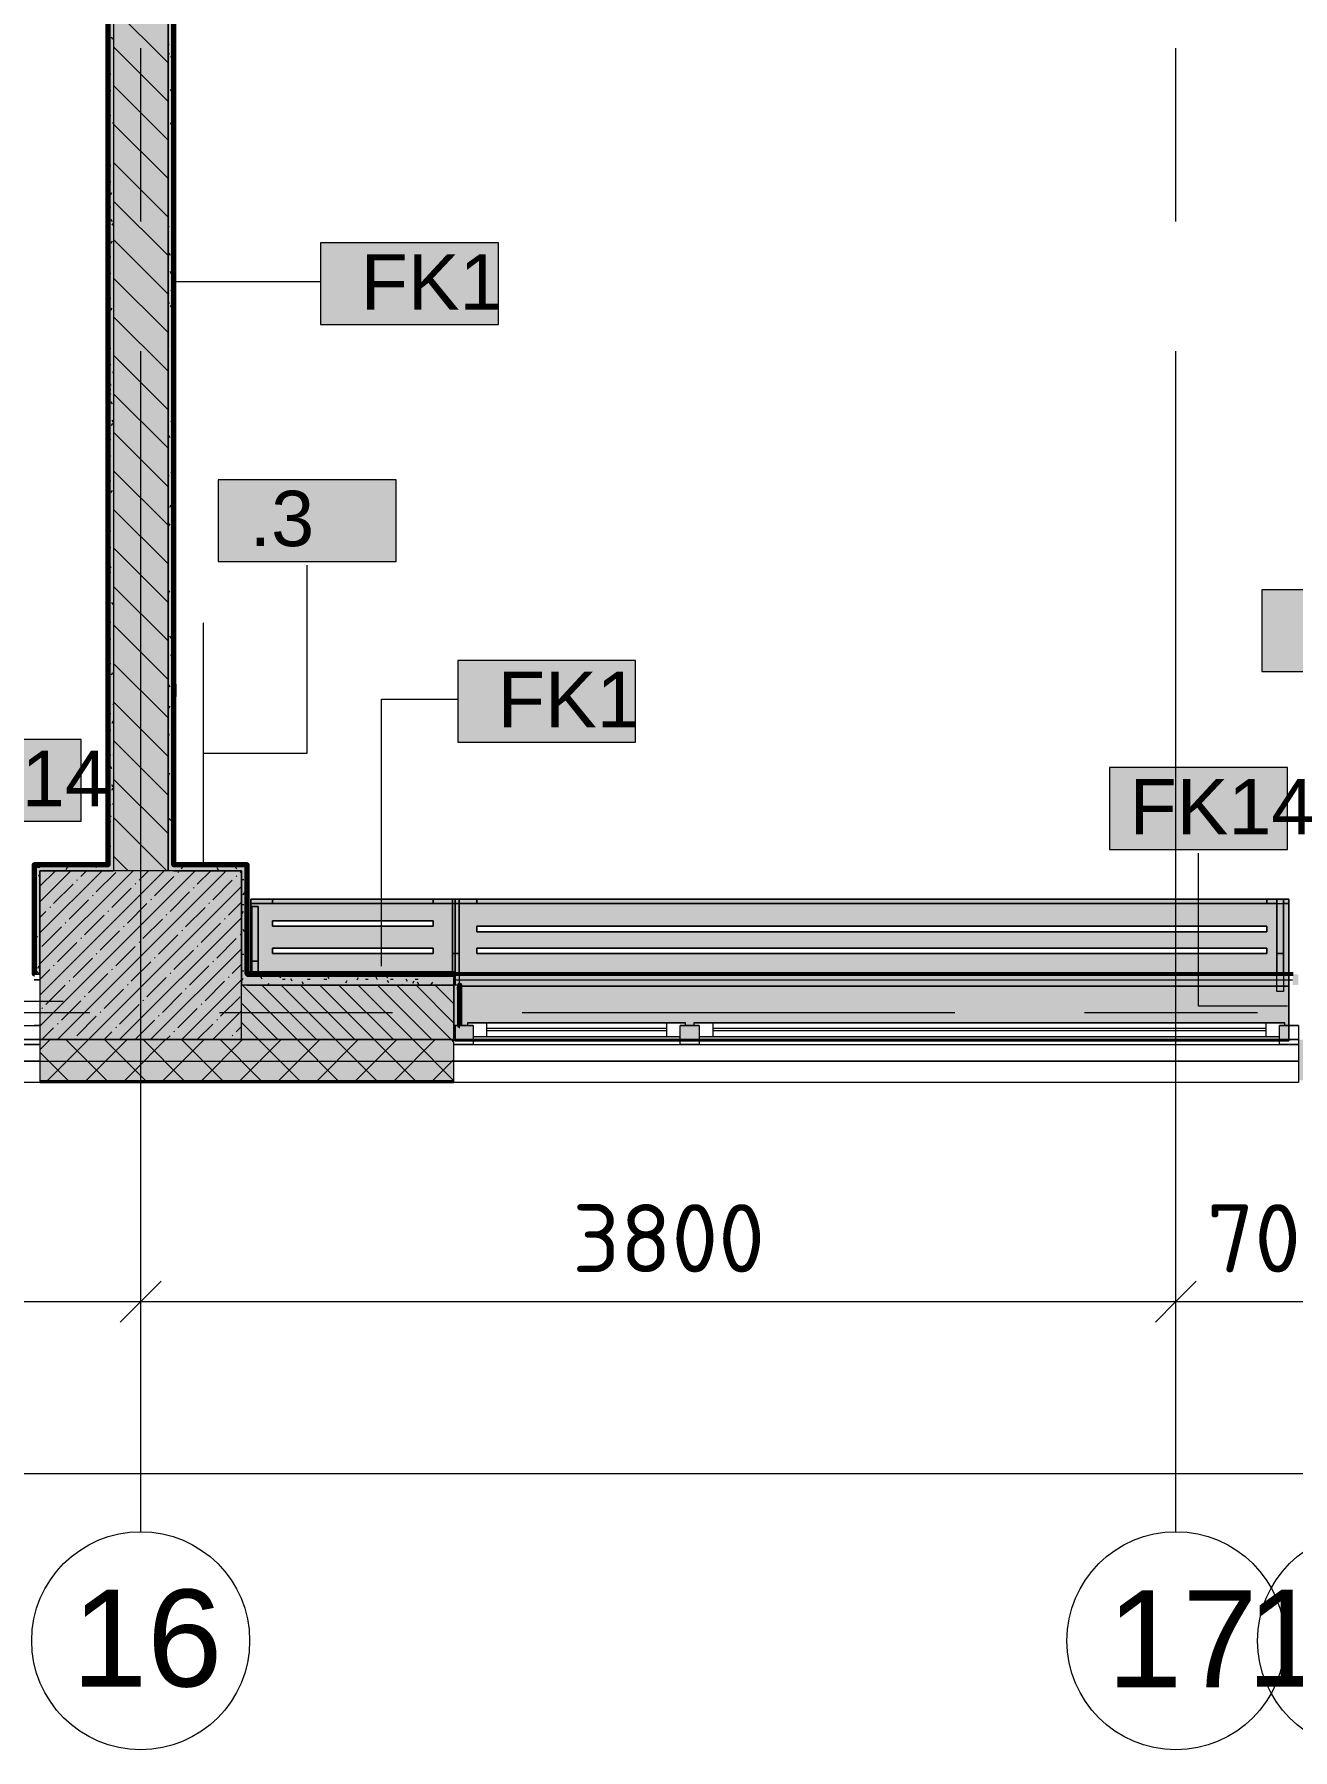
# Model space of a CAD drawing. Header units: millimetres. Extents: x -3817 to 677485, y -22715 to 103890.
# Drawn here: x 608455 to 613074, y -829 to 5467 of the extents above; entities that cross this region are included whole.
import ezdxf

# ---------------------------------------------------------------- set-up
doc = ezdxf.new("R2010")
doc.units = ezdxf.units.MM
doc.layers.add('PDF _Геометрия', color=7, linetype='Continuous', true_color=0x1d1d1d)
doc.layers.add('PDF _Сплошная заливка', color=7, linetype='Continuous', true_color=0xffffff)
doc.layers.add('PDF _Текст', color=7, linetype='Continuous')
doc.styles.add('PDF ArialMT', font='arial.ttf')
doc.styles.add('PDF GOST-Common', font='arial.ttf')
doc.styles.add('PDF ISOCPEUR', font='isocpeur.ttf')

msp = doc.modelspace()

# ---------------------------------------------------------------- hatches: boundary and pattern name
at = {"layer": 'PDF _Сплошная заливка', "transparency": 33554559}
for points in [[(608746.2, 2396.9), (608946.2, 2396.9), (608946.2, 9276.9), (608746.2, 9276.9), (608746.2, 2416.9)], [(608966.2, 2396.9), (608966.2, 9256.9), (608946.2, 9256.9), (608946.2, 2396.9), (608963.3, 2396.9)], [(608726.2, 2416.9), (608746.2, 2416.9), (608746.2, 8946.9), (608726.2, 8946.9), (608726.2, 2417.9)], [(608704, 2396.9), (608746.2, 2396.9), (608746.2, 2416.9), (608475.5, 2416.9), (608475.5, 2396.9)], [(608475.5, 1776.9), (609215.5, 1776.9), (609215.5, 2396.9), (608475.5, 2396.9), (608475.5, 2241.5)], [(609215.5, 2396.9), (609235.5, 2396.9), (609235.5, 2416.9), (608966.2, 2416.9), (608966.2, 2396.9)], [(609215.5, 1976.9), (609235.5, 1976.9), (609235.5, 2396.9), (609215.5, 2396.9), (609215.5, 2241.5)]]:
    msp.add_hatch(color=256, dxfattribs=at).paths.add_polyline_path(points)
at = {"layer": 'PDF _Сплошная заливка', "true_color": 0xeae6de, "transparency": 33554559}
h = msp.add_hatch(color=254, dxfattribs=at)
h.paths.add_polyline_path([(609995.5, 1976.9), (609999.5, 1976.9), (609999.5, 2292.8), (609249.2, 2292.8), (609249.2, 2017.9), (609995.5, 2016.9)], flags=0)
h.paths.add_polyline_path([(609329.2, 2092.8), (609329.2, 2112.8), (609919.5, 2112.8), (609919.5, 2092.8), (609432.3, 2092.8)], flags=0)
h.paths.add_polyline_path([(609432.3, 2192.8), (609329.2, 2192.8), (609329.2, 2212.8), (609919.5, 2212.8), (609919.5, 2192.8)], flags=0)
h = msp.add_hatch(color=254, dxfattribs=at)
h.paths.add_polyline_path([(610160.7, 1972.9), (613059.5, 1972.9), (613059.5, 2292.8), (609999.5, 2292.8), (609999.5, 1976.9), (610016.5, 1976.9), (610016.5, 1972.9)], flags=0)
h.paths.add_polyline_path([(610079.5, 2092.8), (610079.5, 2112.8), (612979.5, 2112.8), (612979.5, 2092.8), (610160.7, 2092.8)], flags=0)
h.paths.add_polyline_path([(610160.7, 2172.8), (610079.5, 2172.8), (610079.5, 2192.8), (612979.5, 2192.8), (612979.5, 2172.8), (610889, 2172.8)], flags=0)
at = {"layer": 'PDF _Сплошная заливка', "transparency": 33554559}
h = msp.add_hatch(color=256, dxfattribs=at)
h.paths.add_polyline_path([(613074.5, 1976.9), (613095.5, 1976.9), (613095.5, 2016.9), (613074.5, 2016.9)], flags=0)
h.paths.add_polyline_path([(609995.5, 1976.9), (609995.5, 2016.9), (609235.5, 2016.9), (609235.5, 1976.9), (609432.3, 1976.9)], flags=0)
h = msp.add_hatch(color=256, dxfattribs=at)
h.paths.add_polyline_path([(617595.5, 1776.9), (617595.5, 1976.9), (617345.5, 1976.9), (617345.5, 1776.9), (617444.2, 1776.9)], flags=0)
h.paths.add_polyline_path([(616445.5, 1776.9), (616445.5, 1976.9), (615895.5, 1976.9), (615895.5, 1776.9), (615987.5, 1776.9)], flags=0)
h.paths.add_polyline_path([(613795.5, 1776.9), (613795.5, 1976.9), (613595.5, 1975.7), (613595.5, 1776.9)], flags=0)
h.paths.add_polyline_path([(609432.3, 1776.9), (609995.5, 1776.9), (609995.5, 1976.9), (609215.5, 1976.9), (609215.5, 1776.9)], flags=0)
h.paths.add_polyline_path([(607695.5, 1776.9), (607695.5, 1976.9), (606945.5, 1976.9), (606945.5, 1776.9), (607247.2, 1776.9)], flags=0)
h.paths.add_polyline_path([(604845.5, 1776.9), (604845.5, 1976.9), (604595.5, 1976.8), (604595.5, 1776.9)], flags=0)
h.paths.add_polyline_path([(603195.5, 1776.9), (603195.5, 1976.9), (602445.5, 1976.9), (602445.5, 1776.9), (602877.1, 1776.9)], flags=0)
h.paths.add_polyline_path([(600345.5, 1776.9), (600345.5, 1976.9), (600095.5, 1975.1), (600095.5, 1776.9)], flags=0)
h.paths.add_polyline_path([(596321.9, 1776.9), (596495.5, 1776.9), (596495.5, 1976.9), (595595.5, 1976.9), (595595.5, 1777.8), (595095.5, 1777.8), (595095.5, 1976.9), (594845.5, 1976.9), (594845.5, 1776.9), (595595.5, 1776.9)], flags=0)
h.paths.add_polyline_path([(593325.5, 1776.9), (593945.5, 1776.9), (593945.5, 1976.9), (593325.5, 1976.9)], flags=0)
at = {"layer": 'PDF _Сплошная заливка', "true_color": 0xeae6de, "transparency": 33554559}
h = msp.add_hatch(color=254, dxfattribs=at)
h.paths.add_polyline_path([(609999.5, 1772.9), (613059.5, 1772.9), (613059.5, 1972.9), (610016.5, 1972.9), (610015.5, 1828.9), (609999.5, 1828.9), (609999.5, 1788.9)], flags=0)
h.paths.add_polyline_path([(612345.7, 1788.9), (610895.5, 1788.9), (610895.5, 1828.9), (610875.5, 1828.9), (610875.5, 1838.9), (613045.5, 1838.9), (613045.5, 1828.9), (613025.5, 1828.9), (613025.5, 1788.9)], flags=0)
h.paths.add_polyline_path([(610825.5, 1788.9), (610065.5, 1788.9), (610065.5, 1828.9), (610045.5, 1828.9), (610045.5, 1838.9), (610845.5, 1838.9), (610845.5, 1828.9), (610825.5, 1828.9)], flags=0)
at = {"layer": 'PDF _Сплошная заливка', "transparency": 33554559}
h = msp.add_hatch(color=256, dxfattribs=at)
h.paths.add_polyline_path([(608704, 1626.9), (608812.6, 1626.9), (608812.6, 1776.9), (608475.5, 1776.9), (608475.5, 1626.9)], flags=0)
h.paths.add_polyline_path([(607695.5, 1626.9), (607695.5, 1776.9), (606945.5, 1776.9), (606945.5, 1626.9), (607247.2, 1626.9)], flags=0)
h.paths.add_polyline_path([(604095.5, 1626.9), (604845.5, 1626.9), (604845.5, 1776.9), (604095.5, 1776.9)], flags=0)
h.paths.add_polyline_path([(602877.1, 1626.9), (603195.5, 1626.9), (603195.5, 1776.9), (602445.5, 1776.9), (602445.5, 1626.9)], flags=0)
h.paths.add_polyline_path([(600345.5, 1626.9), (600345.5, 1776.9), (599595.5, 1776.9), (599595.5, 1626.9), (600095.5, 1626.9)], flags=0)
h.paths.add_polyline_path([(596321.9, 1626.9), (596495.5, 1626.9), (596495.5, 1776.9), (594845.5, 1776.9), (594845.5, 1626.9), (594865.2, 1626.9)], flags=0)
h.paths.add_polyline_path([(593408.5, 1626.9), (593945.5, 1626.9), (593945.5, 1776.9), (593325.5, 1776.9), (593325.5, 1626.9)], flags=0)
h.paths.add_polyline_path([(591223.4, 1626.9), (591225.5, 1626.9), (591223.4, 1776.9), (590928.1, 1776.9), (590928.1, 1626.9)], flags=0)
h = msp.add_hatch(color=256, dxfattribs=at)
h.paths.add_polyline_path([(627885.5, 1626.9), (627885.5, 1776.9), (623745.5, 1776.9), (623745.5, 1626.9), (625456.2, 1626.9)], flags=0)
h.paths.add_polyline_path([(622542.8, 1626.9), (622845.5, 1626.9), (622845.5, 1776.9), (619245.5, 1776.9), (619245.5, 1626.9), (621086, 1626.9)], flags=0)
h.paths.add_polyline_path([(618095.5, 1626.9), (618345.5, 1626.9), (618345.5, 1776.9), (617345.5, 1776.9), (617345.5, 1626.9), (617595.5, 1626.9)], flags=0)
h.paths.add_polyline_path([(615895.5, 1626.9), (616445.5, 1626.9), (616445.5, 1776.9), (615895.5, 1776.9)], flags=0)
h.paths.add_polyline_path([(613595.5, 1626.9), (613795.5, 1626.9), (613795.5, 1776.9), (613095.5, 1776.9), (613095.5, 1626.9)], flags=0)
h.paths.add_polyline_path([(609432.3, 1626.9), (609995.5, 1626.9), (609995.5, 1776.9), (608812.6, 1776.9), (608812.6, 1626.9)], flags=0)

# ---------------------------------------------------------------- linework, layer by layer
at = {"layer": 'PDF _Геометрия', "color": 9, "lineweight": 9, "true_color": 0xc0c0c0}
for points in [[(609115.5, 9556.9), (610115.5, 9556.9), (610115.5, 9576.9), (610115.5, 9776.9), (609095.5, 9776.9), (609095.5, 9576.9), (609095.5, 9276.9), (608946.2, 9276.9), (608946.2, 9256.9), (608946.2, 2396.9), (608946.2, 9276.9), (608746.2, 9276.9), (608746.2, 9026.9), (607255.5, 9026.9), (607255.5, 9556.9), (608595.5, 9556.9), (608595.5, 9776.9), (609225.5, 9776.9), (610105.4, 9776.9), (610105.4, 9796.9), (609225.5, 9796.9), (608465.5, 9796.9)], [(609076.1, 2417.9), (609076.1, 3305.3), (609075.1, 3305.3), (609075.1, 2417.9)], [(608475.5, 2416.9), (608455.5, 2416.9), (608455.5, 2029.9)], [(608455.5, 2017.9), (608455.5, 2016.9), (608475.5, 2016.9), (608475.5, 2396.9), (608746.2, 2396.9)], [(608966.2, 2396.9), (609215.5, 2396.9), (609215.5, 1976.9)], [(609235.5, 2396.9), (609235.5, 2416.9)], [(608454.5, 2016.9), (608475.5, 2016.9), (608475.5, 1996.9)], [(608475.5, 1976.9), (608475.5, 1776.9), (608475.5, 1618.9), (608812.6, 1618.9), (609995.5, 1618.9), (609995.5, 1776.9), (609995.5, 1976.9), (609995.5, 2016.9), (609235.5, 2016.9)], [(613059.5, 2016.9), (613074.1, 2016.9)], [(613059.5, 1996.9), (613074.1, 1996.9)], [(608475.5, 1776.9), (607695.5, 1776.9)], [(613095.5, 1776.9), (613059.5, 1776.9), (613095.5, 1776.9), (613095.5, 1618.9), (609995.5, 1618.9), (609995.5, 1776.9), (609999.5, 1776.9), (609995.5, 1776.9)]]:
    msp.add_lwpolyline(points, dxfattribs=at)
at = {"layer": 'PDF _Геометрия', "color": 231, "lineweight": 70, "true_color": 0xff80c0}
for points in [[(609075.1, 2417.9), (608967.2, 2417.9), (608967.2, 9255.9), (609115.5, 9255.9), (609116.5, 9255.9), (609116.5, 9555.9)], [(608726.2, 8926.9), (607156.2, 8926.9), (607156.2, 8925.9), (608725.2, 8925.9), (608725.2, 2417.9), (608454.5, 2417.9), (608454.5, 2416.9), (608454.5, 2017.9), (608455.5, 2017.9)], [(608455.5, 2029.9), (608455.5, 2416.9), (608475.5, 2416.9)], [(609235.5, 2016.9), (609995.5, 2016.9), (609995.5, 2017.9), (609236.5, 2017.9), (609236.5, 2416.9), (609236.5, 2417.9), (609076.1, 2417.9)], [(609235.5, 2416.9), (609235.5, 2396.9)]]:
    msp.add_lwpolyline(points, dxfattribs=at)
at = {"layer": 'PDF _Геометрия', "color": 231, "lineweight": 9, "true_color": 0xff80c0}
for points in [[(608966.2, 9256.9), (608966.2, 9255.9), (608966.2, 2416.9), (608967.2, 2416.9), (609235.5, 2416.9)], [(608475.5, 2416.9), (608726.2, 2416.9), (608726.2, 2417.9), (608726.2, 8925.9), (608726.2, 8926.9)], [(609235.5, 2396.9), (609235.5, 2017.9), (609235.5, 2016.9)], [(608455.5, 2017.9), (608455.5, 2029.9)]]:
    msp.add_lwpolyline(points, dxfattribs=at)
at = {"layer": 'PDF _Геометрия', "color": 7, "lineweight": 9}
for points in [[(608966.2, 2416.9), (608966.2, 9255.9)], [(608746.2, 9026.9), (608746.2, 8946.9), (608746.2, 2416.9), (608746.2, 2396.9)], [(608726.2, 8946.9), (607255.5, 8946.9), (608726.2, 8946.9), (608746.2, 8946.9), (608746.2, 2416.9)], [(608726.2, 8925.9), (608726.2, 2417.9)], [(608970.9, 4559.4), (609505.9, 4559.4)], [(609075.6, 2827.8), (609456.4, 2827.8), (609456.4, 3517.8)], [(609730, 2046.1), (609730, 3026.7), (610009.3, 3026.7)], [(608561.3, 1916.2), (608299.8, 1916.2), (608299.8, 2564.8)], [(613054.8, 1899.8), (612729, 1899.8), (612729, 2461.3)], [(608726.2, 2416.9), (608475.5, 2416.9)], [(609235.5, 2416.9), (608967.2, 2416.9)], [(609075.1, 2417.9), (609076.1, 2417.9)], [(609235.5, 2017.9), (609235.5, 2396.9)], [(608455.5, 2029.9), (608455.5, 2017.9)], [(609235.5, 1976.9), (609995.5, 1976.9), (609235.5, 1976.9), (609215.5, 1976.9)], [(608475.5, 1697.9), (608812.6, 1697.9), (609995.5, 1697.9)], [(608475.5, 1626.9), (608812.6, 1626.9), (609995.5, 1626.9)], [(608475.5, 1623.9), (608812.6, 1623.9), (609995.5, 1623.9)], [(608845.5, 621.1), (608845.5, 815.1), (608845.5, 935.1)], [(612645.5, 621.1), (612645.5, 815.1), (612645.5, 935.1)], [(590375.5, 815.1), (590945.5, 815.1), (594545.5, 815.1), (595345.5, 815.1), (599845.5, 815.1), (600645.5, 815.1), (604345.5, 815.1), (606645.5, 815.1), (608845.5, 815.1), (612645.5, 815.1), (613345.5, 815.1), (617845.5, 815.1), (618645.5, 815.1), (622745.5, 815.1), (624145.5, 815.1), (627045.5, 815.1), (627745.5, 815.1), (632845.5, 815.1), (636865.5, 815.1)], [(590375.5, 184.1), (636865.5, 184.1)]]:
    msp.add_lwpolyline(points, dxfattribs=at)
at = {"layer": 'PDF _Геометрия', "lineweight": 9}
for points in [[(608946.2, 5361.6), (608746.2, 5561.6)], [(608946.2, 5220.2), (608746.2, 5420.2)], [(608946.2, 5078.8), (608746.2, 5278.8)], [(608946.2, 4937.4), (608746.2, 5137.4)], [(608946.2, 4796), (608746.2, 4996)], [(608946.2, 4654.5), (608746.2, 4854.5)], [(608946.2, 4513.1), (608746.2, 4713.1)], [(608946.2, 4371.7), (608746.2, 4571.7)], [(608946.2, 4230.3), (608746.2, 4430.3)], [(608946.2, 4088.8), (608746.2, 4288.9)], [(608946.2, 3947.4), (608746.2, 4147.4)], [(608946.2, 3806), (608746.2, 4006)], [(608946.2, 3664.6), (608746.2, 3864.6)], [(608946.2, 3523.2), (608746.2, 3723.2)], [(608946.2, 3381.7), (608746.2, 3581.7)], [(608946.2, 3240.3), (608746.2, 3440.3)], [(608946.2, 3098.9), (608746.2, 3298.9)], [(608946.2, 2957.5), (608746.2, 3157.5)], [(608946.2, 2816.1), (608746.2, 3016.1)], [(608946.2, 2674.6), (608746.2, 2874.6)], [(608946.2, 2533.2), (608746.2, 2733.2)], [(608941.1, 2396.9), (608746.2, 2591.8)], [(608475.5, 2396.8), (608475.5, 2396.9)], [(608475.5, 2282.7), (608589.6, 2396.9)], [(608475.5, 2168.7), (608703.6, 2396.9)], [(608475.5, 2054.6), (608817.7, 2396.9)], [(608475.5, 1940.6), (608931.7, 2396.9)], [(608475.5, 1826.5), (609045.8, 2396.9)], [(608475.5, 2339.7), (608532.6, 2396.9)], [(608539.8, 1776.9), (609159.8, 2396.9)], [(608625.6, 2375.8), (608646.6, 2396.9)], [(608799.7, 2396.9), (608746.2, 2450.4)], [(608839.4, 2361.6), (608874.7, 2396.9)], [(609053.3, 2347.3), (609102.8, 2396.9)], [(609210.1, 2390.1), (609215.5, 2395.5)], [(608525.8, 2276), (608597.1, 2347.3)], [(608611.3, 2361.6), (608613.7, 2363.9)], [(608653.9, 1776.9), (609215.5, 2338.4)], [(608682.6, 2318.8), (608753.9, 2390.1)], [(608739.6, 2261.8), (608810.9, 2333.1)], [(608825.2, 2347.3), (608827.5, 2349.7)], [(608896.5, 2304.5), (608967.7, 2375.8)], [(608982, 2390.1), (608984.4, 2392.5)], [(609039, 2333.1), (609041.4, 2335.4)], [(609110.3, 2290.3), (609181.6, 2361.6)], [(609195.8, 2375.8), (609198.2, 2378.2)], [(608582.8, 2219), (608654.1, 2290.3)], [(608668.4, 2304.5), (608670.7, 2306.9)], [(608796.7, 2204.7), (608867.9, 2276)], [(608882.2, 2290.3), (608884.6, 2292.7)], [(608953.5, 2247.5), (609024.8, 2318.8)], [(609096, 2276), (609098.4, 2278.4)], [(609167.3, 2233.3), (609215.5, 2281.4)], [(608475.5, 2225.7), (608497.3, 2247.5)], [(608511.5, 2261.8), (608513.9, 2264.1)], [(608568.6, 2204.7), (608570.9, 2207.1)], [(608639.8, 2162), (608711.1, 2233.3)], [(608725.4, 2247.5), (608727.7, 2249.9)], [(608767.9, 1776.9), (609215.5, 2224.4)], [(608853.7, 2147.7), (608925, 2219)], [(608939.2, 2233.3), (608941.6, 2235.6)], [(609010.5, 2190.5), (609081.8, 2261.8)], [(609067.5, 2133.5), (609138.8, 2204.7)], [(609153.1, 2219), (609155.4, 2221.4)], [(608483, 2119.2), (608554.3, 2190.5)], [(608625.6, 2147.7), (608628, 2150.1)], [(608696.9, 2105), (608768.1, 2176.2)], [(608782.4, 2190.5), (608784.8, 2192.9)], [(608910.7, 2090.7), (608982, 2162)], [(608996.2, 2176.2), (608998.6, 2178.6)], [(609124.6, 2076.4), (609195.8, 2147.7)], [(609210.1, 2162), (609212.5, 2164.4)], [(608540, 2062.2), (608611.3, 2133.5)], [(608682.6, 2090.7), (608685, 2093.1)], [(608753.9, 2047.9), (608825.2, 2119.2)], [(608839.4, 2133.5), (608841.8, 2135.8)], [(608882, 1776.9), (609215.5, 2110.3)], [(608896.5, 2076.4), (608898.8, 2078.8)], [(608967.7, 2033.7), (609039, 2105)], [(609053.3, 2119.2), (609055.6, 2121.6)], [(608475.5, 1997.6), (608511.5, 2033.7)], [(608525.8, 2047.9), (608528.2, 2050.3)], [(608597.1, 2005.2), (608668.4, 2076.4)], [(608654.1, 1948.1), (608725.4, 2019.4)], [(608739.6, 2033.7), (608742, 2036)], [(608810.9, 1990.9), (608882.2, 2062.2)], [(608953.5, 2019.4), (608955.8, 2021.8)], [(609024.8, 1976.7), (609096, 2047.9)], [(609110.3, 2062.2), (609112.7, 2064.6)], [(609181.6, 2019.4), (609215.5, 2053.3)], [(608497.3, 1905.4), (608568.6, 1976.7)], [(608582.8, 1990.9), (608585.2, 1993.3)], [(608711.1, 1891.1), (608782.4, 1962.4)], [(608796.7, 1976.7), (608799, 1979)], [(608867.9, 1933.9), (608939.2, 2005.2)], [(608996, 1776.9), (609215.5, 1996.3)], [(609010.5, 1962.4), (609012.9, 1964.8)], [(609081.8, 1919.6), (609153.1, 1990.9)], [(609167.3, 2005.2), (609169.7, 2007.5)], [(609569.7, 1626.9), (609419.7, 1776.9), (609219.7, 1976.9)], [(609490.4, 1776.9), (609290.4, 1976.9)], [(609711.1, 1626.9), (609561.1, 1776.9), (609361.1, 1976.9)], [(609631.8, 1776.9), (609431.8, 1976.9)], [(609852.5, 1626.9), (609702.5, 1776.9), (609502.5, 1976.9)], [(609773.2, 1776.9), (609573.2, 1976.9)], [(609994, 1626.9), (609844, 1776.9), (609644, 1976.9)], [(609914.7, 1776.9), (609714.7, 1976.9)], [(609995.5, 1766.8), (609985.4, 1776.9), (609785.4, 1976.9)], [(609995.5, 1837.5), (609856.1, 1976.9)], [(609995.5, 1908.2), (609926.8, 1976.9)], [(608483, 1891.1), (608485.4, 1893.5)], [(608554.3, 1848.3), (608625.6, 1919.6)], [(608639.8, 1933.9), (608642.2, 1936.3)], [(608768.1, 1834.1), (608839.4, 1905.4)], [(608853.7, 1919.6), (608856.1, 1922)], [(608925, 1876.9), (608996.2, 1948.1)], [(608982, 1819.8), (609053.3, 1891.1)], [(609067.5, 1905.4), (609069.9, 1907.7)], [(609138.8, 1862.6), (609210.1, 1933.9)], [(609349, 1776.9), (609215.5, 1910.4)], [(608540, 1834.1), (608542.4, 1836.5)], [(608611.3, 1791.3), (608682.6, 1862.6)], [(608696.9, 1876.9), (608699.2, 1879.2)], [(608825.2, 1777.1), (608896.5, 1848.3)], [(608910.7, 1862.6), (608913.1, 1865)], [(609053.1, 1776.9), (609110.3, 1834.1)], [(609110.1, 1776.9), (609215.5, 1882.2)], [(609124.6, 1848.3), (609126.9, 1850.7)], [(609428.3, 1626.9), (609278.3, 1776.9), (609215.5, 1839.7)], [(608475.5, 1739.7), (608512.6, 1776.9)], [(608482.8, 1776.9), (608525.8, 1819.8)], [(608504, 1626.9), (608654, 1776.9)], [(608721.2, 1626.9), (608571.2, 1776.9)], [(608597.1, 1777.1), (608599.4, 1779.4)], [(608645.4, 1626.9), (608795.4, 1776.9)], [(608710.9, 1776.9), (608739.6, 1805.6)], [(608862.6, 1626.9), (608812.6, 1676.9), (608712.6, 1776.9)], [(608753.9, 1819.8), (608756.3, 1822.2)], [(608786.8, 1626.9), (608812.6, 1652.6), (608936.8, 1776.9)], [(609004, 1626.9), (608854, 1776.9)], [(608928.3, 1626.9), (609078.3, 1776.9)], [(608939, 1776.9), (608953.5, 1791.3)], [(608967.7, 1805.6), (608970.1, 1807.9)], [(609145.4, 1626.9), (608995.4, 1776.9)], [(609069.7, 1626.9), (609219.7, 1776.9)], [(609286.8, 1626.9), (609136.8, 1776.9)], [(609167.1, 1776.9), (609167.3, 1777.1)], [(609181.6, 1791.3), (609183.9, 1793.7)], [(609195.8, 1805.6), (609215.5, 1825.2)], [(609211.1, 1626.9), (609361.1, 1776.9)], [(609352.5, 1626.9), (609502.5, 1776.9)], [(609494, 1626.9), (609644, 1776.9)], [(609635.4, 1626.9), (609785.4, 1776.9)], [(609776.8, 1626.9), (609926.8, 1776.9)], [(608579.7, 1626.9), (608475.5, 1731.1)], [(609918.2, 1626.9), (609995.5, 1704.1)]]:
    msp.add_lwpolyline(points, dxfattribs=at)
at = {"layer": 'PDF _Геометрия', "color": 253, "lineweight": 9, "true_color": 0x9b9b9b}
for points in [[(608732, 5406.3), (608726.9, 5415.1)], [(608743.1, 5448), (608738.1, 5456.7)], [(608948.5, 5432), (608946.2, 5428.1)], [(608946.2, 5412.5), (608949.3, 5412.5)], [(608951.3, 5392.2), (608946.3, 5400.9)], [(608959.6, 5390.4), (608954.6, 5381.7)], [(608726.2, 5321.1), (608735.9, 5321.1)], [(608946.2, 5290.6), (608949.3, 5290.6)], [(608726.2, 5260.1), (608735.9, 5260.1)], [(608729, 5228.6), (608726.2, 5233.5)], [(608959.5, 5256.1), (608954.4, 5264.8)], [(608728, 5172.2), (608726.2, 5168.9)], [(608726.2, 5168.7), (608735.9, 5168.7)], [(608947.4, 5186.3), (608946.2, 5184.2)], [(608946.2, 5168.7), (608949.3, 5168.7)], [(608746.2, 5137.9), (608743.3, 5142.9)], [(608958.5, 5144.7), (608953.5, 5136)], [(608746.2, 5081.7), (608745.3, 5080.2)], [(608946.2, 5077.3), (608949.3, 5077.3)], [(608966.2, 5097), (608964.7, 5094.3)], [(608726.2, 4985.8), (608735.9, 4985.8)], [(608726.9, 4926.4), (608726.2, 4925.1)], [(608726.2, 4924.9), (608735.9, 4924.9)], [(608734.2, 4914.9), (608729.1, 4923.6)], [(608946.2, 4955.3), (608949.3, 4955.3)], [(608738.1, 4884.8), (608733.1, 4876.1)], [(608966.2, 4878.8), (608963.7, 4883)], [(608726.2, 4833.4), (608735.9, 4833.4)], [(608742.3, 4778.8), (608737.3, 4787.5)], [(608946.2, 4833.4), (608949.3, 4833.4)], [(608745.2, 4775.1), (608740.1, 4766.4)], [(608949.3, 4762.9), (608946.2, 4757.5)], [(608946.2, 4742), (608949.3, 4742)], [(608741.1, 4707.1), (608736.1, 4698.4)], [(608954.6, 4655), (608949.6, 4663.7)], [(608965.7, 4696.6), (608960.7, 4705.3)], [(608726.2, 4650.5), (608735.9, 4650.5)], [(608946.2, 4620.1), (608949.3, 4620.1)], [(608726.2, 4589.6), (608735.9, 4589.6)], [(608728.2, 4559.5), (608726.2, 4562.9)], [(608958.7, 4587), (608953.6, 4595.7)], [(608726.2, 4498.1), (608735.9, 4498.1)], [(608948.2, 4517.1), (608946.2, 4513.7)], [(608946.2, 4498.1), (608949.3, 4498.1)], [(608951.6, 4477.3), (608946.6, 4486)], [(608959.3, 4475.5), (608954.3, 4466.8)], [(608962.8, 4518.9), (608957.7, 4527.6)], [(608740, 4461.4), (608735, 4452.6)], [(608746.2, 4411.1), (608746.1, 4411)], [(608946.2, 4406.7), (608949.3, 4406.7)], [(608966.2, 4365.4), (608961.4, 4357.1)], [(608726.2, 4315.3), (608735.9, 4315.3)], [(608948.6, 4299.6), (608946.2, 4303.8)], [(608946.2, 4284.8), (608949.3, 4284.8)], [(608962.3, 4297.8), (608957.3, 4289.1)], [(608727.7, 4257.3), (608726.2, 4254.5)], [(608726.2, 4254.3), (608735.9, 4254.3)], [(608746.2, 4223.5), (608743.6, 4228)], [(608726.2, 4162.9), (608735.9, 4162.9)], [(608737.4, 4177.7), (608732.4, 4186.4)], [(608946.2, 4162.9), (608949.3, 4162.9)], [(608966.2, 4208.2), (608962.9, 4213.9)], [(608734.8, 4147.6), (608729.8, 4138.9)], [(608741.5, 4109.6), (608736.5, 4118.4)], [(608730.7, 4079.6), (608726.2, 4071.7)], [(608741.9, 4037.9), (608736.9, 4029.2)], [(608745.6, 4041.6), (608740.6, 4050.3)], [(608946.2, 4071.4), (608949.3, 4071.4)], [(608961.2, 4052.1), (608956.2, 4043.4)], [(608726.2, 3980), (608735.9, 3980)], [(608734.4, 4000), (608729.4, 4008.7)], [(608953.8, 3985.8), (608948.8, 3994.5)], [(608726.2, 3919), (608735.9, 3919)], [(608946.2, 3949.5), (608949.3, 3949.5)], [(608727.4, 3890.3), (608726.2, 3892.4)], [(608949, 3848), (608946.2, 3843.1)], [(608962, 3849.8), (608956.9, 3858.5)], [(608729.6, 3833.8), (608726.2, 3827.8)], [(608726.2, 3827.6), (608735.9, 3827.6)], [(608731.5, 3822.3), (608726.4, 3831)], [(608740.8, 3792.2), (608735.8, 3783.5)], [(608946.2, 3827.6), (608949.3, 3827.6)], [(608746.2, 3735.8), (608745.8, 3736.6)], [(608946.2, 3736.1), (608949.3, 3736.1)], [(608956.1, 3738.3), (608951, 3729.6)], [(608952, 3670.3), (608946.9, 3661.6)], [(608726.2, 3644.7), (608735.9, 3644.7)], [(608947.8, 3630.4), (608946.2, 3633.2)], [(608946.2, 3614.2), (608949.3, 3614.2)], [(608963.1, 3628.6), (608958.1, 3619.9)], [(608726.2, 3583.7), (608735.9, 3583.7)], [(608726.2, 3492.3), (608735.9, 3492.3)], [(608736.6, 3508.5), (608731.6, 3517.2)], [(608946.2, 3492.3), (608949.3, 3492.3)], [(608731.5, 3410.4), (608726.5, 3401.7)], [(608950.9, 3424.5), (608946.2, 3416.4)], [(608946.2, 3400.9), (608949.3, 3400.9)], [(608744.8, 3372.4), (608739.8, 3381.1)], [(608962, 3382.9), (608957, 3374.2)], [(608726.2, 3309.4), (608735.9, 3309.4)], [(608946.2, 3278.9), (608949.3, 3278.9)], [(608966.2, 3293.8), (608963.2, 3299)], [(608726.2, 3248.5), (608735.9, 3248.5)], [(608957.1, 3248.6), (608952, 3257.3)], [(608730.4, 3164.7), (608726.2, 3157.3)], [(608730.7, 3153.1), (608726.2, 3160.9)], [(608726.2, 3157), (608735.9, 3157)], [(608946.2, 3157), (608949.3, 3157)], [(608961.2, 3180.6), (608956.1, 3189.3)], [(608741.6, 3123), (608736.6, 3114.3)], [(608965.2, 3112.6), (608960.2, 3121.3)], [(608946.2, 3065.6), (608949.3, 3065.6)], [(608954.1, 3070.9), (608949.1, 3079.6)], [(608726.2, 2974.1), (608735.9, 2974.1)], [(608746.2, 3009), (608743.6, 3004.6)], [(608947, 2961.2), (608946.2, 2962.7)], [(608952.8, 3001.1), (608947.7, 2992.4)], [(608726.2, 2913.2), (608735.9, 2913.2)], [(608744.6, 2945.3), (608739.6, 2936.6)], [(608946.2, 2943.7), (608949.3, 2943.7)], [(608951.1, 2893.2), (608946.2, 2901.7)], [(608726.2, 2821.7), (608735.9, 2821.7)], [(608739.9, 2771.3), (608734.9, 2780)], [(608746.2, 2821.4), (608746, 2821.6)], [(608946.2, 2821.7), (608949.3, 2821.7)], [(608966.2, 2806.1), (608965.4, 2807.5)], [(608744, 2703.3), (608739, 2712)], [(608946.2, 2730.3), (608949.3, 2730.3)], [(608951.7, 2755.4), (608946.6, 2746.6)], [(608962.8, 2713.7), (608957.8, 2705)], [(608743.5, 2699.6), (608738.5, 2690.9)], [(608726.2, 2638.9), (608735.9, 2638.9)], [(608736.9, 2593.6), (608731.9, 2602.3)], [(608746.2, 2638.5), (608743.1, 2643.9)], [(608946.2, 2608.4), (608949.3, 2608.4)], [(608956.3, 2579.4), (608951.2, 2588.2)], [(608966.2, 2597.6), (608964.9, 2595.3)], [(608726.2, 2577.9), (608735.9, 2577.9)], [(608965.8, 2536), (608960.8, 2527.3)], [(608731.2, 2495.5), (608726.2, 2486.8)], [(608729.9, 2483.9), (608726.2, 2490.3)], [(608726.2, 2486.5), (608735.9, 2486.5)], [(608946.2, 2486.5), (608949.3, 2486.5)], [(608534.2, 2398.1), (608533.5, 2396.9)], [(608575.9, 2409.2), (608570.8, 2400.5)], [(608615.5, 2416.9), (608612.5, 2411.7)], [(608665.9, 2411.8), (608663, 2416.9)], [(608685.5, 2416.3), (608680.5, 2407.6)], [(608733.9, 2415.9), (608733.4, 2416.9), (608728.9, 2424.6)], [(608964.4, 2443.4), (608959.4, 2452.1)], [(608999.3, 2411.1), (608994.3, 2402.4)], [(609089.3, 2409.9), (609085.3, 2416.9)], [(609131, 2398.8), (609126, 2407.5)], [(609199, 2402.8), (609194, 2411.6)], [(609213.8, 2416.9), (609213.6, 2416.5)], [(608455.5, 2364.5), (608461.6, 2364.5)], [(608475.5, 2375.9), (608472, 2381.9)], [(608475.5, 2357.3), (608472.3, 2351.8)], [(609215.5, 2364.5), (609223.6, 2364.5)], [(608455.5, 2273.1), (608461.6, 2273.1)], [(609218.3, 2308.4), (609215.5, 2313.4)], [(609215.5, 2273.1), (609223.6, 2273.1)], [(609225.7, 2315.6), (609220.7, 2306.9)], [(609221.6, 2247.6), (609216.6, 2238.8)], [(609232.8, 2205.9), (609227.7, 2197.2)], [(608455.5, 2151.2), (608461.6, 2151.2)], [(608462.9, 2153.8), (608457.9, 2162.5)], [(608465.1, 2156.4), (608460.1, 2147.7)], [(609226.5, 2172.3), (609221.5, 2181.1)], [(609215.5, 2090.2), (609223.6, 2090.2)], [(608455.5, 2029.3), (608461.6, 2029.3)], [(608471.1, 2017.8), (608466, 2026.5)], [(608472.2, 2046.7), (608467.1, 2038)], [(609215.5, 2029.3), (609223.6, 2029.3)], [(609249.9, 2009.9), (609245.9, 2016.9)], [(609439.9, 2016), (609434.8, 2007.3)], [(609685.6, 2014.9), (609680.6, 2006.2)], [(609220.5, 2001.8), (609215.5, 1993.1)], [(609291.5, 1998.7), (609286.5, 2007.4)], [(609315, 1982.5), (609311.7, 1976.9)], [(609359.6, 2002.8), (609354.6, 2011.5)], [(609365.9, 1998.8), (609376, 1998.8)], [(609383, 1978.4), (609382.1, 1976.9)], [(609401.2, 1991.7), (609396.2, 2000.4)], [(609442.9, 1980.5), (609437.8, 1989.2)], [(609457.4, 1998.8), (609467.4, 1998.8)], [(609518.3, 1998.8), (609528.4, 1998.8)], [(609537.3, 1999.8), (609532.3, 2008.5)], [(609602.3, 1992.6), (609597.3, 1983.8)], [(609644, 2003.7), (609638.9, 1995)], [(609670.7, 1998.8), (609680.8, 1998.8)], [(609715, 1996.8), (609710, 2005.5)], [(609753.6, 2010.8), (609748.6, 2002.1)], [(609756.6, 1985.7), (609751.6, 1994.4)], [(609762.2, 1998.8), (609772.2, 1998.8)], [(609806.4, 1980.3), (609804.4, 1976.9)], [(609824.7, 1989.8), (609819.6, 1998.5)], [(609848.1, 1991.5), (609843, 1982.8)], [(609853.6, 1998.8), (609863.7, 1998.8)], [(609866.3, 1978.6), (609861.3, 1987.3)], [(609916.1, 1987.4), (609911.1, 1978.7)], [(609995.5, 2002.9), (609994.3, 2001)], [(610010.5, 1968.1), (610005.5, 1959.3)], [(610006, 1968.3), (610015.5, 1968.3)]]:
    msp.add_lwpolyline(points, dxfattribs=at)
at = {"layer": 'PDF _Геометрия', "color": 253, "lineweight": 9, "true_color": 0xaaaaaa}
for points in [[(608845.5, 4780.3), (608845.5, 5415.3)], [(612645.5, 4780.3), (612645.5, 5415.3)], [(608845.5, -29.4), (608845.5, 2470.6), (608845.5, 4304)], [(612645.5, -29.4), (612645.5, 2470.6), (612645.5, 4304)], [(607071.4, 1876.9), (608658.9, 1876.9)], [(608475.5, 1828.9), (608454.5, 1828.9)], [(609135.2, 1876.9), (609770.2, 1876.9)], [(609999.5, 1828.9), (609995.5, 1828.9)], [(610246.4, 1876.9), (611833.9, 1876.9)], [(612310.2, 1876.9), (612945.2, 1876.9)], [(613095.5, 1828.9), (613059.5, 1828.9)], [(610115.5, 1818.9), (610775.5, 1818.9)], [(610775.5, 1808.9), (610115.5, 1808.9)], [(610945.5, 1818.9), (612975.5, 1818.9)], [(612975.5, 1808.9), (610945.5, 1808.9)], [(607695.5, 1758.9), (608475.5, 1758.9)], [(609995.5, 1758.9), (613095.5, 1758.9)]]:
    msp.add_lwpolyline(points, dxfattribs=at)
at = {"layer": 'PDF _Геометрия', "color": 7, "lineweight": 9}
for points in [[(610159, 4701.3), (609505.9, 4701.3), (609505.9, 4401.3), (610159, 4401.3)], [(609782.9, 3831.7), (609129.8, 3831.7), (609129.8, 3531.7), (609782.9, 3531.7)], [(613614.8, 3427.7), (612961.6, 3427.7), (612961.6, 3127.7), (613614.8, 3127.7)], [(610662.4, 3168.6), (610009.3, 3168.6), (610009.3, 2868.6), (610662.4, 2868.6)], [(608626.4, 2878.7), (607973.3, 2878.7), (607973.3, 2578.7), (608626.4, 2578.7)], [(613055.6, 2775.2), (612402.4, 2775.2), (612402.4, 2475.2), (613055.6, 2475.2)], [(609215.5, 2396.9), (608475.5, 2396.9), (608475.5, 1776.9), (609215.5, 1776.9)], [(608475.5, 1776.9), (608812.6, 1776.9), (609995.5, 1776.9), (608812.6, 1776.9)]]:
    msp.add_lwpolyline(points, close=True, dxfattribs=at)
at = {"layer": 'PDF _Геометрия', "color": 52, "lineweight": 70, "true_color": 0xe1dc04}
msp.add_lwpolyline([(608967.2, 3079.2), (608967.2, 3039.2), (608968.2, 3039.2), (608968.2, 3079.2)], close=True, dxfattribs=at)
at = {"layer": 'PDF _Геометрия', "color": 52, "lineweight": 40, "true_color": 0xe1dc04}
for points in [[(608967.2, 2417.9), (608967.2, 3039.2)], [(608968.2, 3039.2), (608968.2, 2417.9)]]:
    msp.add_lwpolyline(points, dxfattribs=at)
at = {"layer": 'PDF _Геометрия', "color": 8, "lineweight": 9, "true_color": 0x808080}
for points in [[(613059.5, 1972.9), (613059.5, 1772.9), (609999.5, 1772.9), (609999.5, 1828.9), (609999.5, 1772.9), (613059.5, 1772.9), (613059.5, 1972.9), (610016.5, 1972.9), (613059.5, 1972.9), (613059.5, 2292.8), (609999.5, 2292.8), (609999.5, 1976.9), (609999.5, 2292.8), (609249.2, 2292.8), (609249.2, 2017.8), (609249.2, 2292.8), (609999.5, 2292.8), (613059.5, 2292.8)], [(610014.5, 2292.9), (609990.5, 2292.9)], [(610014.5, 2292.9), (609990.5, 2292.9)], [(610014.5, 2292.8), (613016.5, 2292.8)], [(613040.5, 2292.9), (613016.5, 2292.9)], [(613040.5, 2292.9), (613016.5, 2292.9)], [(613059.5, 2292.8), (613059.5, 2276.8)], [(609329.2, 2192.8), (609329.2, 2212.8), (609919.5, 2212.8), (609919.5, 2192.8)], [(609329.2, 2192.8), (609919.5, 2192.8), (609919.5, 2212.8), (609329.2, 2212.8)], [(610079.5, 2192.8), (612979.5, 2192.8), (612979.5, 2172.8), (610079.5, 2172.8)], [(610079.5, 2192.8), (610079.5, 2172.8), (612979.5, 2172.8), (612979.5, 2192.8)], [(609329.2, 2092.8), (609329.2, 2112.8), (609919.5, 2112.8), (609919.5, 2092.8)], [(609329.2, 2092.8), (609919.5, 2092.8), (609919.5, 2112.8), (609329.2, 2112.8)], [(610079.5, 2112.8), (612979.5, 2112.8), (612979.5, 2092.8), (610079.5, 2092.8)], [(610079.5, 2112.8), (610079.5, 2092.8), (612979.5, 2092.8), (612979.5, 2112.8)]]:
    msp.add_lwpolyline(points, close=True, dxfattribs=at)
for points in [[(609249.5, 2292.8), (609990.5, 2292.8), (609249.5, 2292.8)], [(609329.5, 2292.8), (609919.5, 2292.8), (609329.5, 2292.8)], [(612979.5, 2292.8), (610079.5, 2292.8), (612979.5, 2292.8)], [(613040.5, 2292.8), (613059.5, 2292.8), (613040.5, 2292.8)]]:
    msp.add_lwpolyline(points, dxfattribs=at)
at = {"layer": 'PDF _Геометрия', "color": 253, "lineweight": 9, "true_color": 0xaba79f}
for points in [[(609249.5, 2276.8), (609249.5, 2292.3)], [(609919.5, 2276.8), (609329.5, 2276.8)], [(609999.5, 2292.8), (609999.5, 2241.5)], [(613059.5, 2276.8), (613040.5, 2276.8)], [(609253.1, 2017.8), (609253.1, 2265.3), (609253.1, 2065.3), (609253.1, 2265.3)], [(609276.7, 2265.3), (609253.1, 2265.3)], [(609276.7, 2265.3), (609253.1, 2265.3)], [(609277.1, 2017.8), (609277.1, 2264.9), (609277.1, 2065.3), (609277.1, 2264.9)], [(613059.5, 1972.9), (610016.5, 1972.9)]]:
    msp.add_lwpolyline(points, close=True, dxfattribs=at)
for points in [[(609990.5, 2276.8), (609249.5, 2276.8), (609990.5, 2276.8)], [(609990.5, 2276.8), (609990.5, 2017.9), (609990.5, 2292.8)], [(609990.5, 2092.9), (609990.5, 2276.8), (609990.5, 2092.9)], [(610014.5, 2292.8), (610014.5, 1976.9)], [(610014.5, 2092.9), (610014.5, 2276.8), (610014.5, 2092.9)], [(610014.5, 2017.9), (610014.5, 2276.8), (613016.5, 2276.8), (610014.5, 2276.8)], [(610079.5, 2276.8), (612979.5, 2276.8), (610079.5, 2276.8)], [(613016.5, 1974.6), (613016.5, 2291.4)], [(613016.5, 2276.8), (613016.5, 2092.9), (613016.5, 2276.8)], [(613016.5, 2276.8), (613016.5, 2017.9)], [(613040.5, 2292.2), (613040.5, 1973.6)], [(613040.5, 2017.9), (613040.5, 2276.8)], [(613040.5, 2276.8), (613040.5, 2092.9), (613040.5, 2276.8)], [(613040.5, 1972.9), (613040.5, 1952.9), (613016.5, 1952.9), (613016.5, 1972.9)]]:
    msp.add_lwpolyline(points, dxfattribs=at)
at = {"layer": 'PDF _Геометрия', "color": 254, "lineweight": 9, "true_color": 0xd5d3cf}
for points in [[(609329.5, 2292.8), (609329.5, 2276.8), (609329.5, 2292.8)], [(609990.5, 2292.8), (609990.5, 2283.8)], [(609990.5, 2283.8), (609990.5, 2292.8), (609990.5, 2283.8)], [(609990.5, 2281.6), (609990.5, 2276.8)], [(610014.5, 2292.8), (610014.5, 2276.8), (609999.5, 2276.8), (609999.5, 2292.8), (609999.5, 2276.8), (609992.4, 2276.8)], [(610014.5, 2276.8), (610014.5, 2292.8), (610014.5, 2276.8)], [(613016.5, 2291.4), (613016.5, 2276.8), (613040.5, 2276.8), (613040.5, 2292.2), (613040.5, 2276.8), (613040.5, 2292.2)], [(613016.5, 2291.4), (613016.5, 2276.8), (613016.5, 2291.4)]]:
    msp.add_lwpolyline(points, dxfattribs=at)
for points in [[(609919.5, 2292.8), (609919.5, 2276.8)], [(609990.5, 2281.6), (609990.5, 2276.8)], [(610079.5, 2292.8), (610079.5, 2276.8)], [(612979.5, 2292.8), (612979.5, 2276.8)], [(610014.5, 2092.9), (609990.5, 2092.9)], [(613040.5, 2092.9), (613016.5, 2092.9)], [(609277.1, 2065.3), (609253.1, 2065.3)]]:
    msp.add_lwpolyline(points, close=True, dxfattribs=at)
at = {"layer": 'PDF _Геометрия', "color": 254, "lineweight": 9, "true_color": 0xdfdfdf}
for points in [[(610014.5, 2292.8), (609999.5, 2292.8), (609990.5, 2292.8)], [(613040.5, 2292.8), (613016.5, 2292.8)]]:
    msp.add_lwpolyline(points, dxfattribs=at)
at = {"layer": 'PDF _Геометрия', "color": 9, "lineweight": 9, "true_color": 0xbfbfbf}
for points in [[(609990.5, 2292.8), (609999.5, 2292.8), (610014.5, 2292.8)], [(613016.5, 2292.8), (613040.5, 2292.8)]]:
    msp.add_lwpolyline(points, dxfattribs=at)
at = {"layer": 'PDF _Геометрия', "color": 9, "lineweight": 9, "true_color": 0xcbc7bf}
for points in [[(609990.5, 2283.8), (609990.5, 2281.6)], [(613059.5, 1776.9), (609999.5, 1776.9)]]:
    msp.add_lwpolyline(points, close=True, dxfattribs=at)
for points in [[(609990.5, 2283.8), (609990.5, 2281.6)], [(610028.8, 2016.9), (613016.5, 2016.9)], [(613040.5, 2016.9), (613059.5, 2016.9)], [(609995.5, 1996.9), (613059.5, 1996.9)]]:
    msp.add_lwpolyline(points, dxfattribs=at)
at = {"layer": 'PDF _Геометрия', "color": 254, "lineweight": 9, "true_color": 0xeae9e7}
for points in [[(609992.4, 2276.8), (609999.5, 2276.8), (610014.5, 2276.8)], [(613016.5, 2276.8), (613040.5, 2276.8)]]:
    msp.add_lwpolyline(points, dxfattribs=at)
at = {"layer": 'PDF _Геометрия', "color": 7, "lineweight": 9, "true_color": 0xf7f6f5}
msp.add_lwpolyline([(609999.5, 2292.8), (609999.5, 2276.8)], close=True, dxfattribs=at)
at = {"layer": 'PDF _Геометрия', "color": 9, "lineweight": 9, "true_color": 0xc1bbaf}
msp.add_lwpolyline([(609999.5, 1976.9), (609999.5, 2241.5)], close=True, dxfattribs=at)
at = {"layer": 'PDF _Геометрия', "color": 231, "lineweight": 53, "true_color": 0xeaa7bf}
for points in [[(609995.5, 2017.9), (613059.5, 2017.9)], [(613059.5, 2016.9), (609995.5, 2016.9)]]:
    msp.add_lwpolyline(points, dxfattribs=at)
at = {"layer": 'PDF _Геометрия', "color": 254, "lineweight": 9, "true_color": 0xe5e3df}
for points in [[(609995.5, 2016.9), (609995.5, 1996.9)], [(613016.5, 2016.9), (613040.5, 2016.9)]]:
    msp.add_lwpolyline(points, dxfattribs=at)
at = {"layer": 'PDF _Геометрия', "color": 231, "lineweight": 53, "true_color": 0xff80c0}
for points in [[(613059.5, 2017.9), (613075.5, 2017.9)], [(613074.1, 2016.9), (613059.5, 2016.9)]]:
    msp.add_lwpolyline(points, dxfattribs=at)
at = {"layer": 'PDF _Геометрия', "color": 9, "lineweight": 9, "true_color": 0xc0c0c0}
for points in [[(608454.5, 1996.9), (608475.5, 1996.9)], [(610015.5, 1828.9), (610015.5, 1976.9), (609995.5, 1976.9), (609995.5, 1828.9)], [(607695.5, 1618.9), (607695.5, 1776.9), (608475.5, 1776.9), (608475.5, 1618.9)]]:
    msp.add_lwpolyline(points, close=True, dxfattribs=at)
at = {"layer": 'PDF _Геометрия', "color": 7, "lineweight": 70, "true_color": 0xffd2ff}
msp.add_lwpolyline([(610016.5, 1828.9), (610016.5, 1976.9), (610015.5, 1976.9), (610015.5, 1828.9)], close=True, dxfattribs=at)
at = {"layer": 'PDF _Геометрия', "color": 253, "lineweight": 13, "true_color": 0xaaaaaa}
for points in [[(608405.5, 1758.9), (608405.5, 1828.9), (608475.5, 1828.9), (608475.5, 1758.9)], [(609995.5, 1758.9), (609995.5, 1828.9), (610065.5, 1828.9), (610065.5, 1758.9)], [(610845.5, 1838.9), (610045.5, 1838.9), (610045.5, 1828.9), (610065.5, 1828.9), (610065.5, 1788.9), (610825.5, 1788.9), (610825.5, 1828.9), (610845.5, 1828.9)], [(610825.5, 1758.9), (610825.5, 1828.9), (610895.5, 1828.9), (610895.5, 1758.9)], [(613045.5, 1838.9), (610875.5, 1838.9), (610875.5, 1828.9), (610895.5, 1828.9), (610895.5, 1788.9), (613025.5, 1788.9), (613025.5, 1828.9), (613045.5, 1828.9)], [(613025.5, 1758.9), (613025.5, 1828.9), (613095.5, 1828.9), (613095.5, 1758.9)]]:
    msp.add_lwpolyline(points, close=True, dxfattribs=at)
at = {"layer": 'PDF _Геометрия', "color": 9, "lineweight": 9, "true_color": 0xc0bcb4}
for points in [[(610065.5, 1828.9), (609999.5, 1828.9)], [(610895.5, 1828.9), (610825.5, 1828.9)], [(613059.5, 1828.9), (613025.5, 1828.9)]]:
    msp.add_lwpolyline(points, dxfattribs=at)
at = {"layer": 'PDF _Геометрия', "color": 253, "lineweight": 13, "true_color": 0xaaaaaa}
for points in [[(610045.5, 1838.9), (610845.5, 1838.9)], [(610115.5, 1838.9), (610115.5, 1788.9)], [(610775.5, 1838.9), (610775.5, 1788.9)], [(610875.5, 1838.9), (613045.5, 1838.9)], [(610945.5, 1838.9), (610945.5, 1788.9)], [(612975.5, 1838.9), (612975.5, 1788.9)]]:
    msp.add_lwpolyline(points, dxfattribs=at)
at = {"layer": 'PDF _Геометрия', "color": 116, "lineweight": 13, "true_color": 0x008040}
for points in [[(608475.5, 1697.9), (607695.5, 1697.9)], [(613095.5, 1697.9), (609995.5, 1697.9)]]:
    msp.add_lwpolyline(points, close=True, dxfattribs=at)
at = {"layer": 'PDF _Геометрия', "color": 7, "lineweight": 20}
for points in [[(608920.5, 890.1), (608845.5, 815.1), (608770.5, 740.1)], [(612720.5, 890.1), (612645.5, 815.1), (612570.5, 740.1)]]:
    msp.add_lwpolyline(points, dxfattribs=at)
at = {"layer": 'PDF _Геометрия', "color": 253, "lineweight": 9, "true_color": 0xaaaaaa}
for centre in [(608845.5, -429.4), (612645.5, -429.4), (613345.5, -429.4)]:
    msp.add_circle(centre, 400, dxfattribs=at)
at = {"layer": 'PDF _Геометрия', "color": 253, "lineweight": 20, "true_color": 0xaaaaaa}
for centre in [(608845.5, -429.4), (612645.5, -429.4), (613345.5, -429.4)]:
    msp.add_circle(centre, 400, dxfattribs=at)
at = {"layer": 'PDF _Сплошная заливка', "lineweight": 9, "transparency": 33554559}
for points in [[(610159, 4701.3), (609505.9, 4701.3), (610159, 4401.3), (609505.9, 4401.3)], [(609782.9, 3831.7), (609129.8, 3831.7), (609782.9, 3531.7), (609129.8, 3531.7)], [(613614.8, 3427.7), (612961.6, 3427.7), (613614.8, 3127.7), (612961.6, 3127.7)], [(610662.4, 3168.6), (610009.3, 3168.6), (610662.4, 2868.6), (610009.3, 2868.6)], [(608626.4, 2878.7), (607973.3, 2878.7), (608626.4, 2578.7), (607973.3, 2578.7)], [(613055.6, 2775.2), (612402.4, 2775.2), (613055.6, 2475.2), (612402.4, 2475.2)]]:
    msp.add_solid(points, dxfattribs=at)
at = {"layer": 'PDF _Сплошная заливка', "color": 254, "lineweight": 35, "true_color": 0xffb9dc, "transparency": 33554559}
for points in [[(608725.2, 2417.9), (608726.2, 2417.9), (608725.2, 3178.4)], [(608966.2, 2416.9), (608967.2, 2417.9), (608966.2, 3178.4)], [(608726.2, 2416.9), (608725.2, 2417.9), (608704, 2416.9)], [(609235.5, 2017.9), (609236.5, 2017.9), (609235.5, 2241.5)], [(609995.5, 2016.9), (609995.5, 2017.9), (609432.3, 2016.9)]]:
    msp.add_solid(points, dxfattribs=at)
at = {"layer": 'PDF _Сплошная заливка', "lineweight": 35, "transparency": 33554559}
for points in [[(608475.5, 2016.9), (608475.5, 2416.9), (608455.5, 2016.9), (608455.5, 2416.9)], [(610015.5, 1828.9), (610015.5, 1976.9), (609995.5, 1828.9), (609995.5, 1976.9)]]:
    msp.add_solid(points, dxfattribs=at)
at = {"layer": 'PDF _Сплошная заливка', "color": 254, "lineweight": 35, "true_color": 0xeac4cd, "transparency": 33554559}
msp.add_solid([(613059.5, 2016.9), (613059.5, 2017.9), (613034.3, 2016.9)], dxfattribs=at)

# ---------------------------------------------------------------- texts
at = {"layer": 'PDF _Текст', "attachment_point": 4}
for s, insert, char_height, style in [('FK1', (609653, 4557.9), 203.2, 'PDF GOST-Common'), (' .3', (609166.7, 3688.2), 203.2, 'PDF GOST-Common'), ('FK1', (610156.4, 3025.2), 203.2, 'PDF GOST-Common'), ('FK14', (608046.1, 2735.3), 203.2, 'PDF GOST-Common'), ('FK14', (612475.3, 2631.7), 203.2, 'PDF GOST-Common'), ('3800', (610429.4, 1047.8), 250.11, 'PDF ISOCPEUR'), ('700', (612758.4, 1047.8), 250.11, 'PDF ISOCPEUR')]:
    msp.add_mtext(s, dxfattribs=dict(at, insert=insert, char_height=char_height, style=style))
at = {"layer": 'PDF _Текст', "color": 9, "true_color": 0xbebebe, "char_height": 355.6, "attachment_point": 4, "style": 'PDF ArialMT'}
for s, insert in [('16', (608592.8, -422.2)), ('17', (612392.8, -422.2)), ('17/1', (612905.2, -422.2))]:
    msp.add_mtext(s, dxfattribs=dict(at, insert=insert))

doc.saveas('drawing.dxf')
